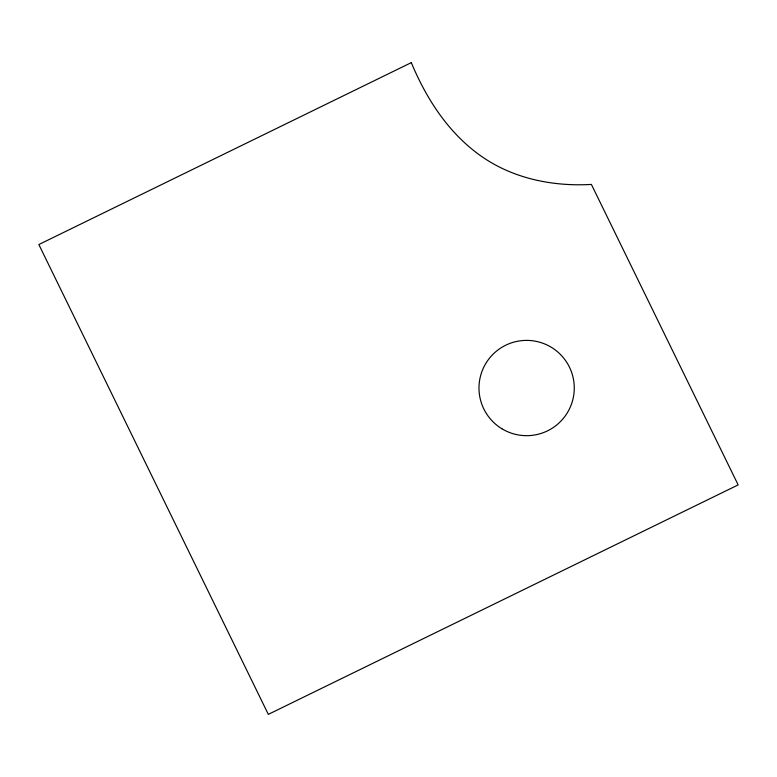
<?xml version="1.0" encoding="UTF-8"?>
<svg xmlns="http://www.w3.org/2000/svg" width="777" height="777" viewBox="0 0 777 777"><rect width="100%" height="100%" fill="white"/><g stroke="black" fill="none" stroke-linecap="round" stroke-linejoin="round"><path stroke-width="1.17" d="M411.305 62.626L38.85 244.541L268.318 714.374L738.15 484.906L591.394 184.421C553.69 186.626 514.578 178.914 483.022 157.41C449.524 134.654 426.641 99.524 411.305 62.626M501.864 428.739A47.65 47.65 0 0 0 574.261 389.122A47.65 47.65 0 0 0 503.758 346.231A47.65 47.65 0 0 0 501.864 428.739"/></g></svg>
